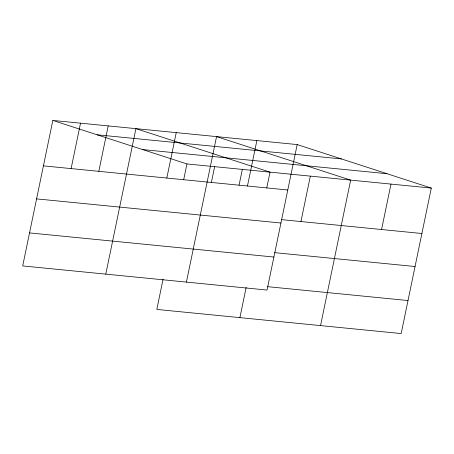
<?xml version="1.0" encoding="UTF-8"?>
<svg xmlns="http://www.w3.org/2000/svg" width="454" height="454" viewBox="0 0 454 454"><rect width="100%" height="100%" fill="white"/><g stroke="black" fill="none" stroke-linecap="round" stroke-linejoin="round"><path stroke-width="0.68" d="M52.829 120.435L22.7 265.925L267.054 290.061L297.183 144.571L52.829 120.435L186.946 163.939L431.3 188.075L401.171 333.565L156.817 309.429L163.088 279.159M71.113 168.593L80.523 123.17M98.807 171.328L108.217 125.906M105.782 274.131L135.911 128.641L270.028 172.145L266.748 187.973M166.822 178.047L176.226 132.625M183.666 179.767L186.946 163.939M186.418 282.099L216.547 136.609L350.664 180.113L320.535 325.603M211.36 182.502L214.64 166.675M239.054 185.238L242.334 169.41M247.458 186.015L256.868 140.587M239.899 317.635L246.164 287.365M300.94 221.552L310.343 176.129M381.576 229.52L390.979 184.091M97.088 134.787L341.442 158.928M142.687 149.582L387.041 173.717M43.425 165.858L287.774 189.999M281.474 219.628L421.891 233.504M36.587 198.88L280.935 223.016M274.636 252.651L415.052 266.521M29.538 232.902L273.893 257.043M267.588 286.673L408.01 300.542M297.183 144.571L431.3 188.075"/></g></svg>
